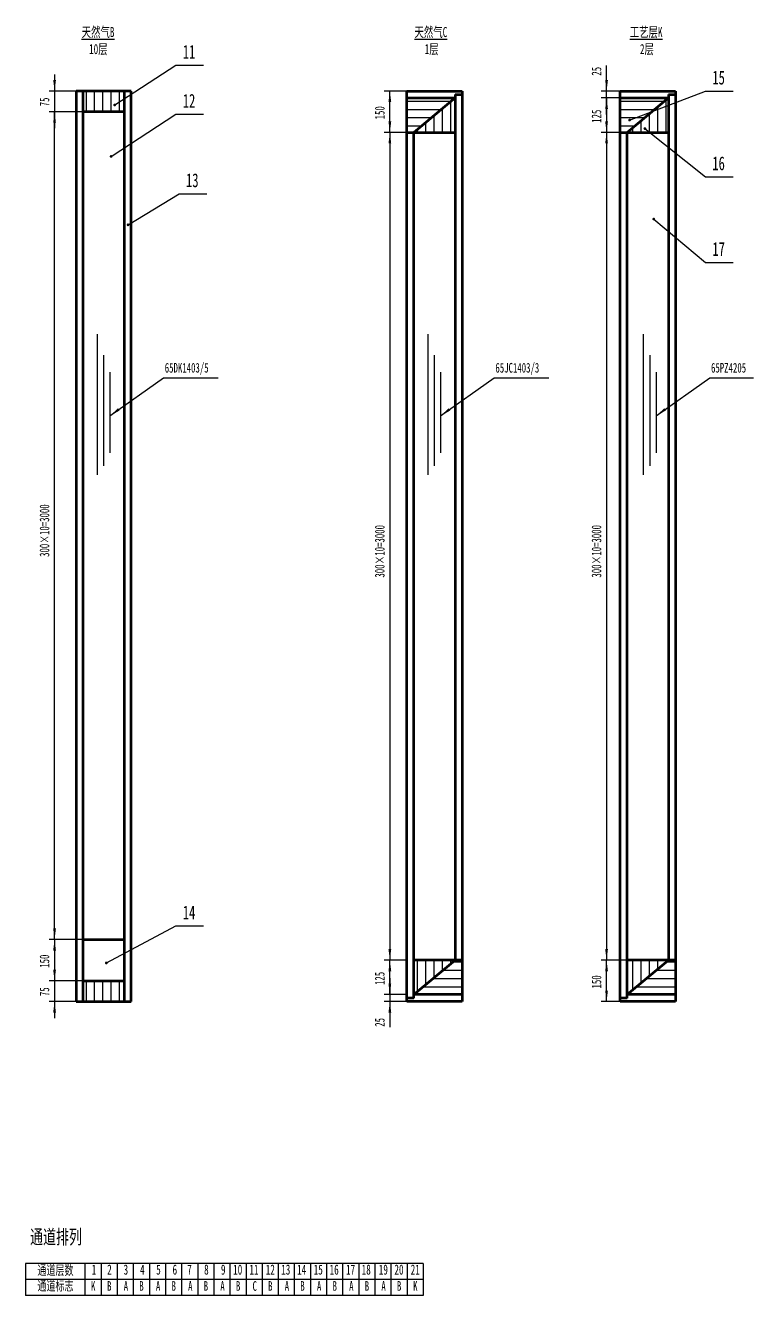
# Model space of a CAD drawing. Header units: millimetres. Extents: x -3199 to 3167, y -2545 to 2494.
# Drawn here: x 529 to 3167, y -2109 to 2494 of the extents above; entities that cross this region are included whole.
import ezdxf

# ---------------------------------------------------------------- set-up
doc = ezdxf.new("R2010")
doc.units = ezdxf.units.MM
for name, color, linetype, lineweight in [('CAXA0', 7, 'Continuous', 70), ('CAXA3', 7, 'Continuous', 25), ('CAXA4', 3, 'Continuous', 25), ('CAXA5', 4, 'Continuous', 25)]:
    doc.layers.add(name, color=color, linetype=linetype, lineweight=lineweight)
doc.styles.add('标准', font='', dxfattribs={"width": 0.667})
doc.styles.get('标准').set_extended_font_data('FangSong_GB2312')
doc.dimstyles.new('标准', dxfattribs={"dimscale": 10, "dimtxt": 3.5, "dimasz": 4, "dimexe": 2, "dimexo": 0, "dimtad": 1, "dimdec": 1, "dimdsep": 46, "dimtxsty": '标准', "dimcen": 0, "dimdle": 6, "dimaunit": 1, "dimazin": 2, "dimtfac": 1, "dimtdec": 3, "dimtmove": 0, "dimatfit": 3, "dimfxl": 0, "dimtolj": 1, "dimtzin": 0, "dimarcsym": 0})

# ---------------------------------------------------------------- blocks, each defined once
blk = doc.blocks.new('*CAXBLOCK67')
at = {"layer": 'CAXA0', "linetype": 'Continuous', "lineweight": 25}
for points in [[(634.9, 2256.3), (629.9, 2296.3), (639.9, 2296.3)], [(634.9, 2181.3), (629.9, 2141.3), (639.9, 2141.3)]]:
    blk.add_hatch(color=0, dxfattribs=at).paths.add_polyline_path(points, flags=0)
at = {"layer": 'CAXA0', "color": 0, "linetype": 'Continuous', "lineweight": 25}
for p, q in [((634.9, 2316.3), (634.9, 2121.3)), ((712.8, 2256.3), (614.9, 2256.3)), ((737.8, 2181.3), (614.9, 2181.3))]:
    blk.add_line(p, q, dxfattribs=at)
at = {"layer": 'CAXA0', "color": 0, "linetype": 'Continuous', "lineweight": 25, "insert": (580.7, 2201.1), "char_height": 35, "attachment_point": 1, "rotation": 90, "style": '标准'}
blk.add_mtext('\\fFangSong_GB2312|b0|i0|p34;75', dxfattribs=at)
blk = doc.blocks.new('*CAXBLOCK78')
at = {"layer": 'CAXA0', "linetype": 'Continuous', "lineweight": 25}
for points in [[(634.9, 2181.3), (639.9, 2141.3), (629.9, 2141.3)], [(634.9, -818.7), (639.9, -778.7), (629.9, -778.7)]]:
    blk.add_hatch(color=0, dxfattribs=at).paths.add_polyline_path(points, flags=0)
at = {"layer": 'CAXA0', "color": 0, "linetype": 'Continuous', "lineweight": 25}
for p, q in [((887.8, 2181.3), (614.9, 2181.3)), ((634.9, -818.7), (634.9, 2181.3)), ((737.8, -818.7), (614.9, -818.7))]:
    blk.add_line(p, q, dxfattribs=at)
at = {"layer": 'CAXA0', "color": 0, "linetype": 'Continuous', "lineweight": 25, "insert": (580.7, 567.9), "char_height": 35, "attachment_point": 1, "rotation": 90, "style": '标准'}
blk.add_mtext('\\fFangSong_GB2312|b0|i0|p34;300×10=3000', dxfattribs=at)
blk = doc.blocks.new('*CAXBLOCK89')
at = {"layer": 'CAXA0', "linetype": 'Continuous', "lineweight": 25}
for points in [[(634.9, -818.7), (629.9, -858.7), (639.9, -858.7)], [(634.9, -968.7), (629.9, -928.7), (639.9, -928.7)]]:
    blk.add_hatch(color=0, dxfattribs=at).paths.add_polyline_path(points, flags=0)
at = {"layer": 'CAXA0', "color": 0, "linetype": 'Continuous', "lineweight": 25}
for p, q in [((737.8, -818.7), (614.9, -818.7)), ((634.9, -818.7), (634.9, -968.7)), ((737.8, -968.7), (614.9, -968.7))]:
    blk.add_line(p, q, dxfattribs=at)
at = {"layer": 'CAXA0', "color": 0, "linetype": 'Continuous', "lineweight": 25, "insert": (580.7, -921.2), "char_height": 35, "attachment_point": 1, "rotation": 90, "style": '标准'}
blk.add_mtext('\\fFangSong_GB2312|b0|i0|p34;150', dxfattribs=at)
blk = doc.blocks.new('*CAXBLOCK910')
at = {"layer": 'CAXA0', "linetype": 'Continuous', "lineweight": 25}
for points in [[(634.9, -968.7), (629.9, -928.7), (639.9, -928.7)], [(634.9, -1043.7), (629.9, -1083.7), (639.9, -1083.7)]]:
    blk.add_hatch(color=0, dxfattribs=at).paths.add_polyline_path(points, flags=0)
at = {"layer": 'CAXA0', "color": 0, "linetype": 'Continuous', "lineweight": 25}
for p, q in [((634.9, -908.7), (634.9, -1103.7)), ((737.8, -968.7), (614.9, -968.7)), ((712.8, -1043.7), (614.9, -1043.7))]:
    blk.add_line(p, q, dxfattribs=at)
at = {"layer": 'CAXA0', "color": 0, "linetype": 'Continuous', "lineweight": 25, "insert": (580.7, -1023.9), "char_height": 35, "attachment_point": 1, "rotation": 90, "style": '标准'}
blk.add_mtext('\\fFangSong_GB2312|b0|i0|p34;75', dxfattribs=at)
blk = doc.blocks.new('CAXBLOCK10')
at = {"layer": 'CAXA0', "color": 0, "linetype": 'Continuous', "lineweight": 25}
for p, q in [((750, 2181.3), (750, 2256.3)), ((780, 2181.3), (780, 2256.3)), ((810, 2181.3), (810, 2256.3)), ((840, 2181.3), (840, 2256.3)), ((870, 2181.3), (870, 2256.3))]:
    blk.add_line(p, q, dxfattribs=at)
blk = doc.blocks.new('CAXBLOCK11')
at = {"layer": 'CAXA0', "color": 0, "linetype": 'Continuous', "lineweight": 25}
for p, q in [((750, -1043.7), (750, -968.7)), ((780, -1043.7), (780, -968.7)), ((810, -1043.7), (810, -968.7)), ((840, -1043.7), (840, -968.7)), ((870, -1043.7), (870, -968.7))]:
    blk.add_line(p, q, dxfattribs=at)
blk = doc.blocks.new('*CAXBLOCK1213')
at = {"layer": 'CAXA0', "linetype": 'Continuous', "lineweight": 25}
for points in [[(1849.4, 2256.3), (1854.4, 2216.3), (1844.4, 2216.3)], [(1849.4, 2106.3), (1854.4, 2146.3), (1844.4, 2146.3)]]:
    blk.add_hatch(color=0, dxfattribs=at).paths.add_polyline_path(points, flags=0)
at = {"layer": 'CAXA0', "color": 0, "linetype": 'Continuous', "lineweight": 25}
for p, q in [((1911.2, 2256.3), (1829.4, 2256.3)), ((1849.4, 2106.3), (1849.4, 2256.3)), ((1936.2, 2106.3), (1829.4, 2106.3))]:
    blk.add_line(p, q, dxfattribs=at)
at = {"layer": 'CAXA0', "color": 0, "linetype": 'Continuous', "lineweight": 25, "insert": (1795.2, 2153.8), "char_height": 35, "attachment_point": 1, "rotation": 90, "style": '标准'}
blk.add_mtext('\\fFangSong_GB2312|b0|i0|p34;150', dxfattribs=at)
blk = doc.blocks.new('*CAXBLOCK1314')
at = {"layer": 'CAXA0', "linetype": 'Continuous', "lineweight": 25}
for points in [[(1849.4, 2106.3), (1844.4, 2066.3), (1854.4, 2066.3)], [(1849.4, -893.7), (1844.4, -853.7), (1854.4, -853.7)]]:
    blk.add_hatch(color=0, dxfattribs=at).paths.add_polyline_path(points, flags=0)
at = {"layer": 'CAXA0', "color": 0, "linetype": 'Continuous', "lineweight": 25}
for p, q in [((1936.2, 2106.3), (1829.4, 2106.3)), ((1849.4, 2106.3), (1849.4, -893.7)), ((1911.2, -893.7), (1829.4, -893.7))]:
    blk.add_line(p, q, dxfattribs=at)
at = {"layer": 'CAXA0', "color": 0, "linetype": 'Continuous', "lineweight": 25, "insert": (1795.2, 492.9), "char_height": 35, "attachment_point": 1, "rotation": 90, "style": '标准'}
blk.add_mtext('\\fFangSong_GB2312|b0|i0|p34;300×10=3000', dxfattribs=at)
blk = doc.blocks.new('*CAXBLOCK1415')
at = {"layer": 'CAXA0', "linetype": 'Continuous', "lineweight": 25}
for points in [[(1849.4, -893.7), (1854.4, -933.7), (1844.4, -933.7)], [(1849.4, -1018.7), (1854.4, -978.7), (1844.4, -978.7)]]:
    blk.add_hatch(color=0, dxfattribs=at).paths.add_polyline_path(points, flags=0)
at = {"layer": 'CAXA0', "color": 0, "linetype": 'Continuous', "lineweight": 25}
for p, q in [((1911.2, -893.7), (1829.4, -893.7)), ((1849.4, -1018.7), (1849.4, -893.7)), ((1911.2, -1018.7), (1829.4, -1018.7))]:
    blk.add_line(p, q, dxfattribs=at)
at = {"layer": 'CAXA0', "color": 0, "linetype": 'Continuous', "lineweight": 25, "insert": (1795.2, -983.7), "char_height": 35, "attachment_point": 1, "rotation": 90, "style": '标准'}
blk.add_mtext('\\fFangSong_GB2312|b0|i0|p34;125', dxfattribs=at)
blk = doc.blocks.new('*CAXBLOCK1516')
at = {"layer": 'CAXA0', "linetype": 'Continuous', "lineweight": 25}
for points in [[(1849.4, -1018.7), (1844.4, -978.7), (1854.4, -978.7)], [(1849.4, -1043.7), (1844.4, -1083.7), (1854.4, -1083.7)]]:
    blk.add_hatch(color=0, dxfattribs=at).paths.add_polyline_path(points, flags=0)
at = {"layer": 'CAXA0', "color": 0, "linetype": 'Continuous', "lineweight": 25}
for p, q in [((1849.4, -958.7), (1849.4, -1136.8)), ((1911.2, -1018.7), (1829.4, -1018.7)), ((1911.2, -1043.7), (1829.4, -1043.7))]:
    blk.add_line(p, q, dxfattribs=at)
at = {"layer": 'CAXA0', "color": 0, "linetype": 'Continuous', "lineweight": 25, "insert": (1795.2, -1135), "char_height": 35, "attachment_point": 1, "rotation": 90, "style": '标准'}
blk.add_mtext('\\fFangSong_GB2312|b0|i0|p34;25', dxfattribs=at)
blk = doc.blocks.new('*CAXBLOCK1617')
at = {"layer": 'CAXA0', "linetype": 'Continuous', "lineweight": 25}
for points in [[(2634.5, 2106.3), (2629.5, 2066.3), (2639.5, 2066.3)], [(2634.5, -893.7), (2629.5, -853.7), (2639.5, -853.7)]]:
    blk.add_hatch(color=0, dxfattribs=at).paths.add_polyline_path(points, flags=0)
at = {"layer": 'CAXA0', "color": 0, "linetype": 'Continuous', "lineweight": 25}
for p, q in [((2709, 2106.3), (2614.5, 2106.3)), ((2634.5, 2106.3), (2634.5, -893.7)), ((2684, -893.7), (2614.5, -893.7))]:
    blk.add_line(p, q, dxfattribs=at)
at = {"layer": 'CAXA0', "color": 0, "linetype": 'Continuous', "lineweight": 25, "insert": (2580.3, 492.9), "char_height": 35, "attachment_point": 1, "rotation": 90, "style": '标准'}
blk.add_mtext('\\fFangSong_GB2312|b0|i0|p34;300×10=3000', dxfattribs=at)
blk = doc.blocks.new('*CAXBLOCK1718')
at = {"layer": 'CAXA0', "linetype": 'Continuous', "lineweight": 25}
blk.add_hatch(color=0, dxfattribs=at).paths.add_polyline_path([(2814, 1079.4), (2849.6, 1098.5), (2843.8, 1106.6)], flags=0)
at = {"layer": 'CAXA0', "color": 0, "linetype": 'Continuous', "lineweight": 25}
for p, q in [((2814, 1079.4), (3008.1, 1216.8)), ((3008.1, 1216.8), (3167, 1216.8))]:
    blk.add_line(p, q, dxfattribs=at)
at = {"layer": 'CAXA0', "color": 0, "linetype": 'Continuous', "lineweight": 25, "insert": (3012.9, 1271), "char_height": 35, "attachment_point": 1, "style": '标准'}
blk.add_mtext('\\fFangSong_GB2312|b0|i0|p34;65PZ4205', dxfattribs=at)
blk = doc.blocks.new('CAXBLOCK33', base_point=(1174.7, 2349.7))
at = {"layer": 'CAXA0', "linetype": 'Continuous', "lineweight": 25}
blk.add_hatch(color=0, dxfattribs=at).paths.add_polyline_path([(857.8, 2206), (857.7, 2206.8), (857.6, 2207.6), (857.3, 2208.3), (856.9, 2208.9), (856.3, 2209.5), (855.7, 2210.1), (855.1, 2210.5), (854.4, 2210.8), (853.6, 2210.9), (852.8, 2211), (852, 2210.9), (851.3, 2210.8), (850.5, 2210.5), (849.9, 2210.1), (849.3, 2209.5), (848.8, 2208.9), (848.4, 2208.3), (848.1, 2207.6), (847.9, 2206.8), (847.8, 2206), (847.9, 2205.2), (848.1, 2204.5), (848.4, 2203.7), (848.8, 2203.1), (849.3, 2202.5), (849.9, 2202), (850.5, 2201.6), (851.3, 2201.3), (852, 2201.1), (852.8, 2201), (853.6, 2201.1), (854.4, 2201.3), (855.1, 2201.6), (855.7, 2202), (856.3, 2202.5), (856.9, 2203.1), (857.3, 2203.7), (857.6, 2204.5), (857.7, 2205.2)], flags=0)
at = {"layer": 'CAXA0', "color": 0, "linetype": 'Continuous', "lineweight": 25}
for p, q in [((852.8, 2206), (1074.7, 2349.7)), ((1074.7, 2349.7), (1174.7, 2349.7))]:
    blk.add_line(p, q, dxfattribs=at)
at = {"layer": 'CAXA0', "color": 0, "linetype": 'Continuous', "lineweight": 25, "insert": (1099.3, 2423.6), "char_height": 50, "attachment_point": 1, "style": '标准'}
blk.add_mtext('\\fFangSong_GB2312|b0|i0|p34;11', dxfattribs=at)
blk = doc.blocks.new('CAXBLOCK32', base_point=(852.8, 2206))
at = {"layer": 'CAXA0', "color": 0, "linetype": 'ByBlock', "lineweight": -2}
blk.add_blockref('CAXBLOCK33', (1174.7, 2349.7), dxfattribs=at)
blk = doc.blocks.new('CAXBLOCK35', base_point=(1174.7, 2172.2))
at = {"layer": 'CAXA0', "linetype": 'Continuous', "lineweight": 25}
blk.add_hatch(color=0, dxfattribs=at).paths.add_polyline_path([(844.5, 2019.3), (844.5, 2020.1), (844.3, 2020.9), (844, 2021.6), (843.6, 2022.3), (843.1, 2022.9), (842.5, 2023.4), (841.8, 2023.8), (841.1, 2024.1), (840.3, 2024.3), (839.5, 2024.3), (838.7, 2024.3), (838, 2024.1), (837.3, 2023.8), (836.6, 2023.4), (836, 2022.9), (835.5, 2022.3), (835.1, 2021.6), (834.8, 2020.9), (834.6, 2020.1), (834.5, 2019.3), (834.6, 2018.5), (834.8, 2017.8), (835.1, 2017.1), (835.5, 2016.4), (836, 2015.8), (836.6, 2015.3), (837.3, 2014.9), (838, 2014.6), (838.7, 2014.4), (839.5, 2014.3), (840.3, 2014.4), (841.1, 2014.6), (841.8, 2014.9), (842.5, 2015.3), (843.1, 2015.8), (843.6, 2016.4), (844, 2017.1), (844.3, 2017.8), (844.5, 2018.5)], flags=0)
at = {"layer": 'CAXA0', "color": 0, "linetype": 'Continuous', "lineweight": 25}
for p, q in [((839.5, 2019.3), (1074.7, 2172.2)), ((1074.7, 2172.2), (1174.7, 2172.2))]:
    blk.add_line(p, q, dxfattribs=at)
at = {"layer": 'CAXA0', "color": 0, "linetype": 'Continuous', "lineweight": 25, "insert": (1099.3, 2246.1), "char_height": 50, "attachment_point": 1, "style": '标准'}
blk.add_mtext('\\fFangSong_GB2312|b0|i0|p34;12', dxfattribs=at)
blk = doc.blocks.new('CAXBLOCK34', base_point=(839.5, 2019.3))
at = {"layer": 'CAXA0', "color": 0, "linetype": 'ByBlock', "lineweight": -2}
blk.add_blockref('CAXBLOCK35', (1174.7, 2172.2), dxfattribs=at)
blk = doc.blocks.new('CAXBLOCK37', base_point=(1186.3, 1884.2))
at = {"layer": 'CAXA0', "linetype": 'Continuous', "lineweight": 25}
blk.add_hatch(color=0, dxfattribs=at).paths.add_polyline_path([(906.2, 1771.5), (906.2, 1772.3), (906, 1773), (905.7, 1773.8), (905.3, 1774.4), (904.7, 1775), (904.2, 1775.5), (903.5, 1776), (902.8, 1776.3), (902, 1776.4), (901.2, 1776.5), (900.4, 1776.4), (899.7, 1776.3), (898.9, 1776), (898.3, 1775.5), (897.7, 1775), (897.2, 1774.4), (896.8, 1773.8), (896.5, 1773), (896.3, 1772.3), (896.2, 1771.5), (896.3, 1770.7), (896.5, 1770), (896.8, 1769.2), (897.2, 1768.6), (897.7, 1768), (898.3, 1767.5), (898.9, 1767), (899.7, 1766.7), (900.4, 1766.6), (901.2, 1766.5), (902, 1766.6), (902.8, 1766.7), (903.5, 1767), (904.2, 1767.5), (904.7, 1768), (905.3, 1768.6), (905.7, 1769.2), (906, 1770), (906.2, 1770.7)], flags=0)
at = {"layer": 'CAXA0', "color": 0, "linetype": 'Continuous', "lineweight": 25}
for p, q in [((901.2, 1771.5), (1086.3, 1884.2)), ((1086.3, 1884.2), (1186.3, 1884.2))]:
    blk.add_line(p, q, dxfattribs=at)
at = {"layer": 'CAXA0', "color": 0, "linetype": 'Continuous', "lineweight": 25, "insert": (1111, 1958.1), "char_height": 50, "attachment_point": 1, "style": '标准'}
blk.add_mtext('\\fFangSong_GB2312|b0|i0|p34;13', dxfattribs=at)
blk = doc.blocks.new('CAXBLOCK36', base_point=(901.2, 1771.5))
at = {"layer": 'CAXA0', "color": 0, "linetype": 'ByBlock', "lineweight": -2}
blk.add_blockref('CAXBLOCK37', (1186.3, 1884.2), dxfattribs=at)
blk = doc.blocks.new('CAXBLOCK39', base_point=(1174.7, -769.8))
at = {"layer": 'CAXA0', "linetype": 'Continuous', "lineweight": 25}
blk.add_hatch(color=0, dxfattribs=at).paths.add_polyline_path([(827.4, -903.7), (827.4, -902.9), (827.2, -902.1), (826.9, -901.4), (826.5, -900.7), (826, -900.1), (825.4, -899.6), (824.7, -899.2), (824, -898.9), (823.2, -898.7), (822.4, -898.7), (821.7, -898.7), (820.9, -898.9), (820.2, -899.2), (819.5, -899.6), (818.9, -900.1), (818.4, -900.7), (818, -901.4), (817.7, -902.1), (817.5, -902.9), (817.4, -903.7), (817.5, -904.5), (817.7, -905.2), (818, -905.9), (818.4, -906.6), (818.9, -907.2), (819.5, -907.7), (820.2, -908.1), (820.9, -908.4), (821.7, -908.6), (822.4, -908.7), (823.2, -908.6), (824, -908.4), (824.7, -908.1), (825.4, -907.7), (826, -907.2), (826.5, -906.6), (826.9, -905.9), (827.2, -905.2), (827.4, -904.5)], flags=0)
at = {"layer": 'CAXA0', "color": 0, "linetype": 'Continuous', "lineweight": 25}
for p, q in [((822.4, -903.7), (1074.7, -769.8)), ((1074.7, -769.8), (1174.7, -769.8))]:
    blk.add_line(p, q, dxfattribs=at)
at = {"layer": 'CAXA0', "color": 0, "linetype": 'Continuous', "lineweight": 25, "insert": (1099.3, -695.9), "char_height": 50, "attachment_point": 1, "style": '标准'}
blk.add_mtext('\\fFangSong_GB2312|b0|i0|p34;14', dxfattribs=at)
blk = doc.blocks.new('CAXBLOCK38', base_point=(822.4, -903.7))
at = {"layer": 'CAXA0', "color": 0, "linetype": 'ByBlock', "lineweight": -2}
blk.add_blockref('CAXBLOCK39', (1174.7, -769.8), dxfattribs=at)
blk = doc.blocks.new('*CAXBLOCK4142')
at = {"layer": 'CAXA0', "linetype": 'Continuous', "lineweight": 25}
blk.add_hatch(color=0, dxfattribs=at).paths.add_polyline_path([(835.2, 1079.4), (870.7, 1098.5), (864.9, 1106.6)], flags=0)
at = {"layer": 'CAXA0', "color": 0, "linetype": 'Continuous', "lineweight": 25}
for p, q in [((835.2, 1079.4), (1029.2, 1216.8)), ((1029.2, 1216.8), (1227.1, 1216.8))]:
    blk.add_line(p, q, dxfattribs=at)
at = {"layer": 'CAXA0', "color": 0, "linetype": 'Continuous', "lineweight": 25, "insert": (1034, 1271), "char_height": 35, "attachment_point": 1, "style": '标准'}
blk.add_mtext('\\fFangSong_GB2312|b0|i0|p34;65DK1403/5', dxfattribs=at)
blk = doc.blocks.new('*CAXBLOCK4243')
at = {"layer": 'CAXA0', "linetype": 'Continuous', "lineweight": 25}
blk.add_hatch(color=0, dxfattribs=at).paths.add_polyline_path([(2033, 1079.4), (2068.6, 1098.5), (2062.8, 1106.6)], flags=0)
at = {"layer": 'CAXA0', "color": 0, "linetype": 'Continuous', "lineweight": 25}
for p, q in [((2033, 1079.4), (2227.1, 1216.8)), ((2227.1, 1216.8), (2425, 1216.8))]:
    blk.add_line(p, q, dxfattribs=at)
at = {"layer": 'CAXA0', "color": 0, "linetype": 'Continuous', "lineweight": 25, "insert": (2231.8, 1271), "char_height": 35, "attachment_point": 1, "style": '标准'}
blk.add_mtext('\\fFangSong_GB2312|b0|i0|p34;65JC1403/3', dxfattribs=at)
blk = doc.blocks.new('CAXBLOCK54', base_point=(3093, 1635.2))
at = {"layer": 'CAXA0', "linetype": 'Continuous', "lineweight": 25}
blk.add_hatch(color=0, dxfattribs=at).paths.add_polyline_path([(2810.4, 1792.2), (2810.4, 1793), (2810.2, 1793.7), (2809.9, 1794.5), (2809.5, 1795.1), (2809, 1795.7), (2808.4, 1796.2), (2807.7, 1796.6), (2807, 1796.9), (2806.2, 1797.1), (2805.4, 1797.2), (2804.7, 1797.1), (2803.9, 1796.9), (2803.2, 1796.6), (2802.5, 1796.2), (2801.9, 1795.7), (2801.4, 1795.1), (2801, 1794.5), (2800.7, 1793.7), (2800.5, 1793), (2800.4, 1792.2), (2800.5, 1791.4), (2800.7, 1790.6), (2801, 1789.9), (2801.4, 1789.3), (2801.9, 1788.7), (2802.5, 1788.1), (2803.2, 1787.7), (2803.9, 1787.4), (2804.7, 1787.3), (2805.4, 1787.2), (2806.2, 1787.3), (2807, 1787.4), (2807.7, 1787.7), (2808.4, 1788.1), (2809, 1788.7), (2809.5, 1789.3), (2809.9, 1789.9), (2810.2, 1790.6), (2810.4, 1791.4)], flags=0)
at = {"layer": 'CAXA0', "color": 0, "linetype": 'Continuous', "lineweight": 25}
for p, q in [((2805.4, 1792.2), (2993, 1635.2)), ((2993, 1635.2), (3093, 1635.2))]:
    blk.add_line(p, q, dxfattribs=at)
at = {"layer": 'CAXA0', "color": 0, "linetype": 'Continuous', "lineweight": 25, "insert": (3017.7, 1709), "char_height": 50, "attachment_point": 1, "style": '标准'}
blk.add_mtext('\\fFangSong_GB2312|b0|i0|p34;17', dxfattribs=at)
blk = doc.blocks.new('CAXBLOCK53', base_point=(2805.4, 1792.2))
at = {"layer": 'CAXA0', "color": 0, "linetype": 'ByBlock', "lineweight": -2}
blk.add_blockref('CAXBLOCK54', (3093, 1635.2), dxfattribs=at)
blk = doc.blocks.new('CAXBLOCK71')
at = {"layer": 'CAXA0', "color": 0, "linetype": 'Continuous', "lineweight": 25}
for p, q in [((2070, 2106.3), (2070, 2217.8)), ((2010, 2106.3), (2010, 2167.8)), ((2040, 2106.3), (2040, 2192.8)), ((1950, 2106.3), (1950, 2117.8)), ((1980, 2106.3), (1980, 2142.8))]:
    blk.add_line(p, q, dxfattribs=at)
blk = doc.blocks.new('CAXBLOCK72')
at = {"layer": 'CAXA0', "color": 0, "linetype": 'Continuous', "lineweight": 25}
for p, q in [((1911.2, 2220), (2072.6, 2220)), ((1911.2, 2190), (2036.6, 2190)), ((1911.2, 2160), (2000.6, 2160)), ((1911.2, 2130), (1964.6, 2130))]:
    blk.add_line(p, q, dxfattribs=at)
blk = doc.blocks.new('CAXBLOCK73')
at = {"layer": 'CAXA0', "color": 0, "linetype": 'Continuous', "lineweight": 25}
for p, q in [((1950, -1007.2), (1950, -893.7)), ((1980, -982.2), (1980, -893.7)), ((2010, -957.2), (2010, -893.7)), ((2040, -932.2), (2040, -893.7)), ((2070, -907.2), (2070, -893.7))]:
    blk.add_line(p, q, dxfattribs=at)
blk = doc.blocks.new('CAXBLOCK74')
at = {"layer": 'CAXA0', "color": 0, "linetype": 'Continuous', "lineweight": 25}
for p, q in [((2078.6, -900), (2111.2, -900)), ((2006.6, -960), (2111.2, -960)), ((2042.6, -930), (2111.2, -930)), ((1970.6, -990), (2111.2, -990))]:
    blk.add_line(p, q, dxfattribs=at)
blk = doc.blocks.new('CAXBLOCK76')
at = {"layer": 'CAXA0', "color": 0, "linetype": 'Continuous', "lineweight": 25}
for p, q in [((2850, 2106.3), (2850, 2223.8)), ((2790, 2106.3), (2790, 2173.8)), ((2820, 2106.3), (2820, 2198.8)), ((2730, 2106.3), (2730, 2123.8)), ((2760, 2106.3), (2760, 2148.8))]:
    blk.add_line(p, q, dxfattribs=at)
blk = doc.blocks.new('CAXBLOCK77')
at = {"layer": 'CAXA0', "color": 0, "linetype": 'Continuous', "lineweight": 25}
for p, q in [((2684, 2220), (2845.4, 2220)), ((2684, 2190), (2809.4, 2190)), ((2684, 2160), (2773.4, 2160)), ((2684, 2130), (2737.4, 2130))]:
    blk.add_line(p, q, dxfattribs=at)
blk = doc.blocks.new('CAXBLOCK78')
at = {"layer": 'CAXA0', "color": 0, "linetype": 'Continuous', "lineweight": 25}
for p, q in [((2730, -1001.2), (2730, -893.7)), ((2760, -976.2), (2760, -893.7)), ((2790, -951.2), (2790, -893.7)), ((2820, -926.2), (2820, -893.7)), ((2850, -901.2), (2850, -893.7))]:
    blk.add_line(p, q, dxfattribs=at)
blk = doc.blocks.new('CAXBLOCK79')
at = {"layer": 'CAXA0', "color": 0, "linetype": 'Continuous', "lineweight": 25}
for p, q in [((2851.4, -900), (2884, -900)), ((2779.4, -960), (2884, -960)), ((2815.4, -930), (2884, -930)), ((2743.4, -990), (2884, -990))]:
    blk.add_line(p, q, dxfattribs=at)
blk = doc.blocks.new('*CAXBLOCK8081')
at = {"layer": 'CAXA0', "linetype": 'Continuous', "lineweight": 25}
for points in [[(2634.5, -893.7), (2639.5, -933.7), (2629.5, -933.7)], [(2634.5, -1043.7), (2639.5, -1003.7), (2629.5, -1003.7)]]:
    blk.add_hatch(color=0, dxfattribs=at).paths.add_polyline_path(points, flags=0)
at = {"layer": 'CAXA0', "color": 0, "linetype": 'Continuous', "lineweight": 25}
for p, q in [((2709, -893.7), (2614.5, -893.7)), ((2634.5, -1043.7), (2634.5, -893.7)), ((2684, -1043.7), (2614.5, -1043.7))]:
    blk.add_line(p, q, dxfattribs=at)
at = {"layer": 'CAXA0', "color": 0, "linetype": 'Continuous', "lineweight": 25, "insert": (2580.3, -996.2), "char_height": 35, "attachment_point": 1, "rotation": 90, "style": '标准'}
blk.add_mtext('\\fFangSong_GB2312|b0|i0|p34;150', dxfattribs=at)
blk = doc.blocks.new('*CAXBLOCK8182')
at = {"layer": 'CAXA0', "linetype": 'Continuous', "lineweight": 25}
for points in [[(2634.5, 2231.3), (2629.5, 2191.3), (2639.5, 2191.3)], [(2634.5, 2106.3), (2629.5, 2146.3), (2639.5, 2146.3)]]:
    blk.add_hatch(color=0, dxfattribs=at).paths.add_polyline_path(points, flags=0)
at = {"layer": 'CAXA0', "color": 0, "linetype": 'Continuous', "lineweight": 25}
for p, q in [((2684, 2231.3), (2614.5, 2231.3)), ((2634.5, 2231.3), (2634.5, 2106.3)), ((2684, 2106.3), (2614.5, 2106.3))]:
    blk.add_line(p, q, dxfattribs=at)
at = {"layer": 'CAXA0', "color": 0, "linetype": 'Continuous', "lineweight": 25, "insert": (2580.3, 2141.3), "char_height": 35, "attachment_point": 1, "rotation": 90, "style": '标准'}
blk.add_mtext('\\fFangSong_GB2312|b0|i0|p34;125', dxfattribs=at)
blk = doc.blocks.new('*CAXBLOCK8283')
at = {"layer": 'CAXA0', "linetype": 'Continuous', "lineweight": 25}
for points in [[(2634.5, 2256.3), (2639.5, 2296.3), (2629.5, 2296.3)], [(2634.5, 2231.3), (2639.5, 2191.3), (2629.5, 2191.3)]]:
    blk.add_hatch(color=0, dxfattribs=at).paths.add_polyline_path(points, flags=0)
at = {"layer": 'CAXA0', "color": 0, "linetype": 'Continuous', "lineweight": 25}
for p, q in [((2634.5, 2171.3), (2634.5, 2349.4)), ((2684, 2256.3), (2614.5, 2256.3)), ((2684, 2231.3), (2614.5, 2231.3))]:
    blk.add_line(p, q, dxfattribs=at)
at = {"layer": 'CAXA0', "color": 0, "linetype": 'Continuous', "lineweight": 25, "insert": (2580.3, 2312.2), "char_height": 35, "attachment_point": 1, "rotation": 90, "style": '标准'}
blk.add_mtext('\\fFangSong_GB2312|b0|i0|p34;25', dxfattribs=at)
blk = doc.blocks.new('CAXBLOCK84', base_point=(3093, 2256.3))
at = {"layer": 'CAXA0', "linetype": 'Continuous', "lineweight": 25}
blk.add_hatch(color=0, dxfattribs=at).paths.add_polyline_path([(2722.7, 2151.2), (2722.7, 2152), (2722.5, 2152.8), (2722.2, 2153.5), (2721.8, 2154.2), (2721.3, 2154.8), (2720.7, 2155.3), (2720, 2155.7), (2719.3, 2156), (2718.5, 2156.2), (2717.7, 2156.2), (2717, 2156.2), (2716.2, 2156), (2715.5, 2155.7), (2714.8, 2155.3), (2714.2, 2154.8), (2713.7, 2154.2), (2713.3, 2153.5), (2713, 2152.8), (2712.8, 2152), (2712.7, 2151.2), (2712.8, 2150.4), (2713, 2149.7), (2713.3, 2149), (2713.7, 2148.3), (2714.2, 2147.7), (2714.8, 2147.2), (2715.5, 2146.8), (2716.2, 2146.5), (2717, 2146.3), (2717.7, 2146.2), (2718.5, 2146.3), (2719.3, 2146.5), (2720, 2146.8), (2720.7, 2147.2), (2721.3, 2147.7), (2721.8, 2148.3), (2722.2, 2149), (2722.5, 2149.7), (2722.7, 2150.4)], flags=0)
at = {"layer": 'CAXA0', "color": 0, "linetype": 'Continuous', "lineweight": 25}
for p, q in [((2717.7, 2151.2), (2993, 2256.3)), ((2993, 2256.3), (3093, 2256.3))]:
    blk.add_line(p, q, dxfattribs=at)
at = {"layer": 'CAXA0', "color": 0, "linetype": 'Continuous', "lineweight": 25, "insert": (3017.7, 2330.2), "char_height": 50, "attachment_point": 1, "style": '标准'}
blk.add_mtext('\\fFangSong_GB2312|b0|i0|p34;15', dxfattribs=at)
blk = doc.blocks.new('CAXBLOCK83', base_point=(2717.7, 2151.2))
at = {"layer": 'CAXA0', "color": 0, "linetype": 'ByBlock', "lineweight": -2}
blk.add_blockref('CAXBLOCK84', (3093, 2256.3), dxfattribs=at)
blk = doc.blocks.new('CAXBLOCK86', base_point=(3093, 1945.6))
at = {"layer": 'CAXA0', "linetype": 'Continuous', "lineweight": 25}
blk.add_hatch(color=0, dxfattribs=at).paths.add_polyline_path([(2778.3, 2120.3), (2778.2, 2121.1), (2778, 2121.9), (2777.7, 2122.6), (2777.3, 2123.3), (2776.8, 2123.9), (2776.2, 2124.4), (2775.5, 2124.8), (2774.8, 2125.1), (2774.1, 2125.3), (2773.3, 2125.3), (2772.5, 2125.3), (2771.7, 2125.1), (2771, 2124.8), (2770.3, 2124.4), (2769.7, 2123.9), (2769.2, 2123.3), (2768.8, 2122.6), (2768.5, 2121.9), (2768.3, 2121.1), (2768.3, 2120.3), (2768.3, 2119.5), (2768.5, 2118.8), (2768.8, 2118), (2769.2, 2117.4), (2769.7, 2116.8), (2770.3, 2116.3), (2771, 2115.9), (2771.7, 2115.6), (2772.5, 2115.4), (2773.3, 2115.3), (2774.1, 2115.4), (2774.8, 2115.6), (2775.5, 2115.9), (2776.2, 2116.3), (2776.8, 2116.8), (2777.3, 2117.4), (2777.7, 2118), (2778, 2118.8), (2778.2, 2119.5)], flags=0)
at = {"layer": 'CAXA0', "color": 0, "linetype": 'Continuous', "lineweight": 25}
for p, q in [((2773.3, 2120.3), (2993, 1945.6)), ((2993, 1945.6), (3093, 1945.6))]:
    blk.add_line(p, q, dxfattribs=at)
at = {"layer": 'CAXA0', "color": 0, "linetype": 'Continuous', "lineweight": 25, "insert": (3017.7, 2019.5), "char_height": 50, "attachment_point": 1, "style": '标准'}
blk.add_mtext('\\fFangSong_GB2312|b0|i0|p34;16', dxfattribs=at)
blk = doc.blocks.new('CAXBLOCK85', base_point=(2773.3, 2120.3))
at = {"layer": 'CAXA0', "color": 0, "linetype": 'ByBlock', "lineweight": -2}
blk.add_blockref('CAXBLOCK86', (3093, 1945.6), dxfattribs=at)

msp = doc.modelspace()

# ---------------------------------------------------------------- linework, layer by layer
at = {"layer": 'CAXA0'}
for p, q in [((712.83, 2256.31), (712.83, -1043.69)), ((912.83, 2256.31), (712.83, 2256.31)), ((737.83, 2256.31), (737.83, -1043.69)), ((887.83, -1043.69), (887.83, 2256.31)), ((912.83, -1043.69), (912.83, 2256.31)), ((1911.22, 2256.31), (2111.22, 2256.31)), ((1911.22, -1043.69), (1911.22, 2256.31)), ((2111.22, 2256.31), (2111.22, -1043.69)), ((2684.01, 2256.31), (2884.01, 2256.31)), ((2684.01, -1043.69), (2684.01, 2256.31)), ((2884.01, 2256.31), (2884.01, -1043.69)), ((1911.22, 2231.31), (2086.22, 2231.31)), ((2086.22, 2231.31), (1936.22, 2106.31)), ((2086.22, 2244.31), (2111.22, 2244.31)), ((2086.22, 2244.31), (2086.22, -893.69)), ((2684.01, 2231.31), (2859.01, 2231.31)), ((2859.01, 2231.31), (2709.01, 2106.31)), ((2859.01, 2244.31), (2884.01, 2244.31)), ((2859.01, 2244.31), (2859.01, -893.69)), ((887.83, 2181.31), (737.83, 2181.31)), ((1911.22, 2106.31), (2086.22, 2106.31)), ((1936.22, -1031.69), (1936.22, 2106.31)), ((2684.01, 2106.31), (2859.01, 2106.31)), ((2709.01, -1031.69), (2709.01, 2106.31)), ((737.83, -818.69), (887.83, -818.69)), ((2111.22, -893.69), (1936.22, -893.69)), ((1936.22, -1018.69), (2086.22, -893.69)), ((2884.01, -893.69), (2709.01, -893.69)), ((2709.01, -1018.69), (2859.01, -893.69)), ((737.83, -968.69), (887.83, -968.69)), ((712.83, -1043.69), (912.83, -1043.69)), ((1936.22, -1031.69), (1911.22, -1031.69)), ((2111.22, -1043.69), (1911.22, -1043.69)), ((2111.22, -1018.69), (1936.22, -1018.69)), ((2709.01, -1031.69), (2684.01, -1031.69)), ((2884.01, -1043.69), (2684.01, -1043.69)), ((2884.01, -1018.69), (2709.01, -1018.69))]:
    msp.add_line(p, q, dxfattribs=at)
at = {"layer": 'CAXA3'}
for p, q in [((788.67, 1374.89), (788.67, 865.78)), ((1986.54, 1374.89), (1986.54, 865.78)), ((2767.56, 1374.89), (2767.56, 865.78)), ((811.91, 1298.55), (811.91, 897.55)), ((2009.78, 1298.55), (2009.78, 897.55)), ((2790.8, 1298.55), (2790.8, 897.55)), ((835.16, 1238.03), (835.16, 945.56)), ((2033.02, 1238.03), (2033.02, 945.56)), ((2814.04, 1238.03), (2814.04, 945.56))]:
    msp.add_line(p, q, dxfattribs=at)
at = {"layer": 'CAXA3', "linetype": 'Continuous', "lineweight": 25}
for p, q in [((1970.01, -1992.79), (529.28, -1992.79)), ((529.28, -1992.79), (529.28, -2109.45)), ((745.01, -1992.79), (745.01, -2109.45)), ((803.34, -1992.79), (803.34, -2109.45)), ((861.67, -1992.79), (861.67, -2109.45)), ((920.01, -1992.79), (920.01, -2109.45)), ((978.34, -1992.79), (978.34, -2109.45)), ((1036.67, -1992.79), (1036.67, -2109.45)), ((1095.01, -1992.79), (1095.01, -2109.45)), ((1153.34, -1992.79), (1153.34, -2109.45)), ((1211.67, -1992.79), (1211.67, -2109.45)), ((1270.01, -1992.79), (1270.01, -2109.45)), ((1328.34, -1992.79), (1328.34, -2109.45)), ((1386.67, -1992.79), (1386.67, -2109.45)), ((1445.01, -1992.79), (1445.01, -2109.45)), ((1503.34, -1992.79), (1503.34, -2109.45)), ((1561.67, -1992.79), (1561.67, -2109.45)), ((1620.01, -1992.79), (1620.01, -2109.45)), ((1678.34, -1992.79), (1678.34, -2109.45)), ((1736.67, -1992.79), (1736.67, -2109.45)), ((1795.01, -1992.79), (1795.01, -2109.45)), ((1853.34, -1992.79), (1853.34, -2109.45)), ((1911.67, -1992.79), (1911.67, -2109.45)), ((1970.01, -1992.79), (1970.01, -2109.45)), ((1970.01, -2051.12), (529.28, -2051.12)), ((1970.01, -2109.45), (529.28, -2109.45))]:
    msp.add_line(p, q, dxfattribs=at)

# ---------------------------------------------------------------- block references
at = {"layer": 'CAXA0'}
for name, p in [('CAXBLOCK32', (852.81, 2206.01)), ('CAXBLOCK83', (2717.74, 2151.22)), ('CAXBLOCK34', (839.53, 2019.33)), ('CAXBLOCK85', (2773.27, 2120.32)), ('CAXBLOCK36', (901.21, 1771.5)), ('CAXBLOCK53', (2805.44, 1792.19)), ('CAXBLOCK38', (822.45, -903.67))]:
    msp.add_blockref(name, p, dxfattribs=at)
at = {"layer": 'CAXA4'}
for name in ['*CAXBLOCK4142', '*CAXBLOCK4243', '*CAXBLOCK1718']:
    msp.add_blockref(name, (0, 0), dxfattribs=at)
at = {"layer": 'CAXA5'}
for name in ['CAXBLOCK10', 'CAXBLOCK72', 'CAXBLOCK71', 'CAXBLOCK77', 'CAXBLOCK76', 'CAXBLOCK73', 'CAXBLOCK74', 'CAXBLOCK78', 'CAXBLOCK79', 'CAXBLOCK11']:
    msp.add_blockref(name, (0, 0), dxfattribs=at)

# ---------------------------------------------------------------- texts
at = {"layer": 'CAXA4', "linetype": 'Continuous', "lineweight": 25, "attachment_point": 1, "style": '标准'}
for s, insert, char_height in [('\\fFangSong_GB2312|b0|i0|p34;\\L天然气B\\L', (732.98, 2488.62), 36.5), ('\\fFangSong_GB2312|b0|i0|p34;\\L天然气C\\L', (1938.56, 2488.62), 36.5), ('\\fFangSong_GB2312|b0|i0|p34;\\L工艺层K\\L', (2718.43, 2488.62), 36.5), ('\\fFangSong_GB2312|b0|i0|p34;10层', (759.82, 2426.83), 36.5), ('\\fFangSong_GB2312|b0|i0|p34;1层', (1975.56, 2426.83), 36.5), ('\\fFangSong_GB2312|b0|i0|p34;2层', (2755.43, 2426.83), 36.5), ('\\fFangSong_GB2312|b0|i0|p34;通道排列', (546.06, -1870.9), 51.6), ('\\fFangSong_GB2312|b0|i0|p34;通道层数', (572.77, -1999.67), 35), ('\\fFangSong_GB2312|b0|i0|p34;1', (769.38, -1996.95), 36.5), ('\\fFangSong_GB2312|b0|i0|p34;2', (825.32, -1996.95), 36.5), ('\\fFangSong_GB2312|b0|i0|p34;3', (884.83, -1996.95), 36.5), ('\\fFangSong_GB2312|b0|i0|p34;4', (944.57, -1996.95), 36.5), ('\\fFangSong_GB2312|b0|i0|p34;5', (1003.01, -1996.95), 36.5), ('\\fFangSong_GB2312|b0|i0|p34;6', (1062.27, -1996.95), 36.5), ('\\fFangSong_GB2312|b0|i0|p34;7', (1115.5, -1996.95), 36.5), ('\\fFangSong_GB2312|b0|i0|p34;8', (1176.55, -1996.95), 36.5), ('\\fFangSong_GB2312|b0|i0|p34;9', (1237.59, -1996.95), 36.5), ('\\fFangSong_GB2312|b0|i0|p34;10', (1281.72, -1996.95), 36.5), ('\\fFangSong_GB2312|b0|i0|p34;11', (1340.6, -1996.95), 36.5), ('\\fFangSong_GB2312|b0|i0|p34;12', (1399.92, -1996.95), 36.5), ('\\fFangSong_GB2312|b0|i0|p34;13', (1455.76, -1996.95), 36.5), ('\\fFangSong_GB2312|b0|i0|p34;14', (1513.34, -1996.95), 36.5), ('\\fFangSong_GB2312|b0|i0|p34;15', (1573.52, -1996.95), 36.5), ('\\fFangSong_GB2312|b0|i0|p34;16', (1631.1, -1996.95), 36.5), ('\\fFangSong_GB2312|b0|i0|p34;17', (1690.55, -1996.95), 36.5), ('\\fFangSong_GB2312|b0|i0|p34;18', (1747.27, -1996.95), 36.5), ('\\fFangSong_GB2312|b0|i0|p34;19', (1809.19, -1996.95), 36.5), ('\\fFangSong_GB2312|b0|i0|p34;20', (1865.9, -1996.95), 36.5), ('\\fFangSong_GB2312|b0|i0|p34;21', (1924.91, -1996.95), 36.5), ('\\fFangSong_GB2312|b0|i0|p34;通道标志', (572.77, -2056.24), 35), ('\\fFangSong_GB2312|b0|i0|p34;K', (767.01, -2056.85), 35), ('\\fFangSong_GB2312|b0|i0|p34;B', (825.22, -2057.14), 35), ('\\fFangSong_GB2312|b0|i0|p34;A', (885.32, -2057.14), 35), ('\\fFangSong_GB2312|b0|i0|p34;B', (941.88, -2057.14), 35), ('\\fFangSong_GB2312|b0|i0|p34;A', (1001.99, -2057.14), 35), ('\\fFangSong_GB2312|b0|i0|p34;B', (1058.55, -2057.14), 35), ('\\fFangSong_GB2312|b0|i0|p34;A', (1118.65, -2057.14), 35), ('\\fFangSong_GB2312|b0|i0|p34;B', (1175.22, -2057.14), 35), ('\\fFangSong_GB2312|b0|i0|p34;A', (1235.32, -2057.14), 35), ('\\fFangSong_GB2312|b0|i0|p34;B', (1291.88, -2057.14), 35), ('\\fFangSong_GB2312|b0|i0|p34;C', (1351.99, -2057.14), 35), ('\\fFangSong_GB2312|b0|i0|p34;B', (1408.55, -2057.14), 35), ('\\fFangSong_GB2312|b0|i0|p34;A', (1468.65, -2057.14), 35), ('\\fFangSong_GB2312|b0|i0|p34;B', (1525.22, -2057.14), 35), ('\\fFangSong_GB2312|b0|i0|p34;A', (1585.32, -2057.14), 35), ('\\fFangSong_GB2312|b0|i0|p34;B', (1641.88, -2057.14), 35), ('\\fFangSong_GB2312|b0|i0|p34;A', (1701.99, -2057.14), 35), ('\\fFangSong_GB2312|b0|i0|p34;B', (1758.55, -2057.14), 35), ('\\fFangSong_GB2312|b0|i0|p34;A', (1818.65, -2057.14), 35), ('\\fFangSong_GB2312|b0|i0|p34;B', (1875.22, -2057.14), 35), ('\\fFangSong_GB2312|b0|i0|p34;K', (1933.68, -2056.85), 35)]:
    msp.add_mtext(s, dxfattribs=dict(at, insert=insert, char_height=char_height))

# ---------------------------------------------------------------- dimensions: what is measured, and where the dimension line sits
at = {"layer": 'CAXA4'}
for base, p1, p2, angle, text, picture, middle in [((2634.55, 2329.9), (2684.01, 2231.31), (2684.01, 2256.31), 90, '\\fFangSong_GB2312;25', '*CAXBLOCK8283', (2604.32, 2329.9)), ((634.92, 2218.81), (712.83, 2256.31), (737.83, 2181.31), 270, '\\fFangSong_GB2312;75', '*CAXBLOCK67', (604.69, 2218.81)), ((1849.35, 2181.31), (1936.22, 2106.31), (1911.22, 2256.31), 270, '\\fFangSong_GB2312;150', '*CAXBLOCK1213', (1819.13, 2181.31)), ((2634.55, 2168.81), (2684.01, 2231.31), (2684.01, 2106.31), 90, '\\fFangSong_GB2312;125', '*CAXBLOCK8182', (2604.32, 2168.81)), ((634.92, 681.31), (737.83, -818.69), (887.83, 2181.31), 90, '\\fFangSong_GB2312;300×10=3000', '*CAXBLOCK78', (604.69, 681.31)), ((1849.35, 606.31), (1936.22, 2106.31), (1911.22, -893.69), 270, '\\fFangSong_GB2312;300×10=3000', '*CAXBLOCK1314', (1819.13, 606.31)), ((2634.55, 606.31), (2709.01, 2106.31), (2684.01, -893.69), 270, '\\fFangSong_GB2312;300×10=3000', '*CAXBLOCK1617', (2604.32, 606.31)), ((634.92, -893.69), (737.83, -818.69), (737.83, -968.69), 90, '\\fFangSong_GB2312;150', '*CAXBLOCK89', (604.69, -893.69)), ((634.92, -1006.19), (737.83, -968.69), (712.83, -1043.69), 90, '\\fFangSong_GB2312;75', '*CAXBLOCK910', (604.69, -1006.19)), ((1849.35, -956.19), (1911.22, -1018.69), (1911.22, -893.69), 90, '\\fFangSong_GB2312;125', '*CAXBLOCK1415', (1819.13, -956.19)), ((2634.55, -968.69), (2684.01, -1043.69), (2709.01, -893.69), 270, '\\fFangSong_GB2312;150', '*CAXBLOCK8081', (2604.32, -968.69)), ((1849.35, -1117.28), (1911.22, -1018.69), (1911.22, -1043.69), 90, '\\fFangSong_GB2312;25', '*CAXBLOCK1516', (1819.13, -1117.28))]:
    dim = msp.add_linear_dim(base=base, p1=p1, p2=p2, angle=angle, text=text, dimstyle='标准', dxfattribs=at)
    dim.commit()
    dim.dimension.update_dxf_attribs({"geometry": picture, "text_midpoint": middle})

doc.saveas('drawing.dxf')
